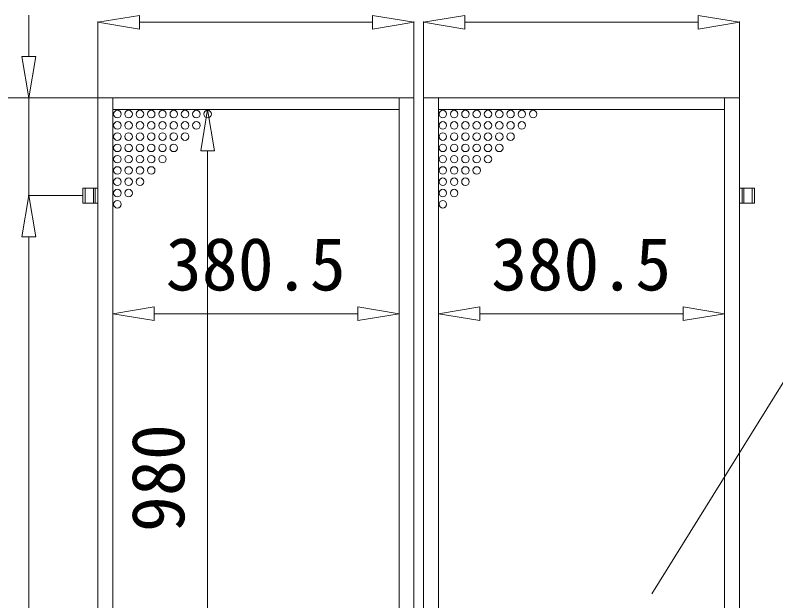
# Model space of a CAD drawing. Units: millimetres, scale not verified. Extents: x -16120 to 16120, y -26100 to 26100.
# Drawn here: x 12678 to 14296, y -15013 to -13766 of the extents above; entities that cross this region are included whole.
import ezdxf
from ezdxf.enums import TextEntityAlignment as Align

# ---------------------------------------------------------------- set-up
doc = ezdxf.new("R2010")
doc.units = ezdxf.units.MM
doc.header["$LTSCALE"] = 150
doc.linetypes.add('DASHED1', pattern=[1.8, 1.2, -0.6])
doc.layers.add('0-A_図面枠', color=134, linetype='Continuous', lineweight=18)
doc.styles.add('ＭＳ ゴシック', font='')
doc.styles.get('ＭＳ ゴシック').set_extended_font_data('MS Gothic')

msp = doc.modelspace()

# ---------------------------------------------------------------- linework, layer by layer
at = {"layer": '0-A_図面枠'}
for p, q in [((12707.3, -13854.5), (12707.3, -13766.5)), ((12942.4, -13766.9), (12854.4, -13781.6)), ((12854.4, -13940.9), (12854.4, -13780)), ((12854.4, -13781.6), (12942.4, -13796.3)), ((12942.4, -13766.9), (12942.4, -13796.3)), ((12942.4, -13781.6), (13438.4, -13781.6)), ((13438.4, -13766.9), (13526.4, -13781.6)), ((13438.4, -13766.9), (13438.4, -13796.3)), ((13526.4, -13781.6), (13438.4, -13796.3)), ((13526.4, -13940.9), (13526.4, -13780)), ((13634.7, -13766.9), (13546.7, -13781.6)), ((13546.7, -13940.9), (13546.7, -13780)), ((13546.7, -13781.6), (13634.7, -13796.3)), ((13634.7, -13766.9), (13634.7, -13796.3)), ((13634.7, -13781.6), (14130.7, -13781.6)), ((14130.7, -13766.9), (14218.7, -13781.6)), ((14130.7, -13766.9), (14130.7, -13796.3)), ((14218.7, -13781.6), (14130.7, -13796.3)), ((14218.7, -13940.9), (14218.7, -13780)), ((12692.6, -13854.5), (12707.3, -13942.5)), ((12692.6, -13854.5), (12722, -13854.5)), ((12707.3, -13942.5), (12722, -13854.5)), ((12852.8, -13942.5), (12452.7, -13942.5)), ((12852.8, -13942.5), (12705.7, -13942.5)), ((12707.3, -13942.5), (12707.3, -14150.5)), ((12886, -13968.9), (12886, -14403.5)), ((12887.6, -13967.3), (13089.2, -13967.3)), ((13072.9, -14055.3), (13087.6, -13967.3)), ((13087.6, -13967.3), (13102.3, -14055.3)), ((13494.8, -13968.9), (13494.8, -14403.5)), ((13578.3, -13968.9), (13578.3, -14403.5)), ((14187.1, -13968.9), (14187.1, -14403.5)), ((13072.9, -14055.3), (13102.3, -14055.3)), ((13087.6, -14055.3), (13087.6, -15447.3)), ((12848.3, -14134.5), (12848.3, -14166.5)), ((14224.8, -14134.5), (14224.8, -14166.5)), ((12692.6, -14238.5), (12707.3, -14150.5)), ((12692.6, -14238.5), (12707.3, -14150.5)), ((12820.8, -14150.5), (12705.7, -14150.5)), ((12820.8, -14150.5), (12705.7, -14150.5)), ((12707.3, -14150.5), (12722, -14238.5)), ((12707.3, -14150.5), (12722, -14238.5)), ((12692.6, -14238.5), (12722, -14238.5)), ((12692.6, -14238.5), (12722, -14238.5)), ((12707.3, -14238.5), (12707.3, -14326.5)), ((12707.3, -14238.5), (12707.3, -16256.9)), ((12974, -14387.2), (12886, -14401.9)), ((12974, -14387.2), (12974, -14416.5)), ((13406.8, -14387.2), (13494.8, -14401.9)), ((13406.8, -14387.2), (13406.8, -14416.5)), ((13666.3, -14387.2), (13578.3, -14401.9)), ((13666.3, -14387.2), (13666.3, -14416.5)), ((14099.1, -14387.2), (14187.1, -14401.9)), ((14099.1, -14387.2), (14099.1, -14416.5)), ((12886, -14401.9), (12974, -14416.5)), ((12974, -14401.9), (13406.8, -14401.9)), ((13494.8, -14401.9), (13406.8, -14416.5)), ((13578.3, -14401.9), (13666.3, -14416.5)), ((13666.3, -14401.9), (14099.1, -14401.9)), ((14187.1, -14401.9), (14099.1, -14416.5))]:
    msp.add_line(p, q, dxfattribs=at)
at = {"layer": '0-A_図面枠', "linetype": 'DASHED1'}
for p, q in [((12827.2, -14134.5), (12827.2, -14166.5)), ((12844.8, -14134.5), (12844.8, -14166.5)), ((14228.3, -14134.5), (14228.3, -14166.5)), ((14245.9, -14134.5), (14245.9, -14166.5))]:
    msp.add_line(p, q, dxfattribs=at)
at = {"layer": '0-A_図面枠'}
for points in [[(12854.4, -13942.5), (12886, -13942.5), (12886, -18747.3), (12854.4, -18747.3)], [(13494.8, -13942.5), (12886, -13942.5), (12886, -13967.3), (13494.8, -13967.3)], [(13526.4, -13942.5), (13494.8, -13942.5), (13494.8, -18747.3), (13526.4, -18747.3)], [(13546.7, -13942.5), (13578.3, -13942.5), (13578.3, -18747.3), (13546.7, -18747.3)], [(13578.3, -13942.5), (14187.1, -13942.5), (14187.1, -13967.3), (13578.3, -13967.3)], [(14218.7, -13942.5), (14187.1, -13942.5), (14187.1, -18747.3), (14218.7, -18747.3)]]:
    msp.add_lwpolyline(points, close=True, dxfattribs=at)
for points in [[(12854.4, -14166.5), (12822.4, -14166.5), (12822.4, -14134.5), (12854.4, -14134.5)], [(14218.7, -14166.5), (14250.7, -14166.5), (14250.7, -14134.5), (14218.7, -14134.5)], [(14032.6, -14997.7), (14341.9, -14499.2), (14342.5, -14499.2)]]:
    msp.add_lwpolyline(points, dxfattribs=at)
for centre in [(12895.6, -13976.9), (12919.6, -13976.9), (12943.6, -13976.9), (12967.6, -13976.9), (12991.6, -13976.9), (13015.6, -13976.9), (13039.6, -13976.9), (13063.6, -13976.9), (13087.6, -13976.9), (13587.9, -13976.9), (13611.9, -13976.9), (13635.9, -13976.9), (13659.9, -13976.9), (13683.9, -13976.9), (13707.9, -13976.9), (13731.9, -13976.9), (13755.9, -13976.9), (13779.9, -13976.9), (12895.6, -14000.9), (12919.6, -14000.9), (12943.6, -14000.9), (12967.6, -14000.9), (12991.6, -14000.9), (13015.6, -14000.9), (13039.6, -14000.9), (13063.6, -14000.9), (13587.9, -14000.9), (13611.9, -14000.9), (13635.9, -14000.9), (13659.9, -14000.9), (13683.9, -14000.9), (13707.9, -14000.9), (13731.9, -14000.9), (13755.9, -14000.9), (12895.6, -14024.9), (12919.6, -14024.9), (12943.6, -14024.9), (12967.6, -14024.9), (12991.6, -14024.9), (13015.6, -14024.9), (13039.6, -14024.9), (13587.9, -14024.9), (13611.9, -14024.9), (13635.9, -14024.9), (13659.9, -14024.9), (13683.9, -14024.9), (13707.9, -14024.9), (13731.9, -14024.9), (12895.6, -14048.9), (12919.6, -14048.9), (12943.6, -14048.9), (12967.6, -14048.9), (12991.6, -14048.9), (13015.6, -14048.9), (13587.9, -14048.9), (13611.9, -14048.9), (13635.9, -14048.9), (13659.9, -14048.9), (13683.9, -14048.9), (13707.9, -14048.9), (12895.6, -14072.9), (12919.6, -14072.9), (12943.6, -14072.9), (12967.6, -14072.9), (12991.6, -14072.9), (13587.9, -14072.9), (13611.9, -14072.9), (13635.9, -14072.9), (13659.9, -14072.9), (13683.9, -14072.9), (12895.6, -14096.9), (12919.6, -14096.9), (12943.6, -14096.9), (12967.6, -14096.9), (13587.9, -14096.9), (13611.9, -14096.9), (13635.9, -14096.9), (13659.9, -14096.9), (12895.6, -14120.9), (12919.6, -14120.9), (12943.6, -14120.9), (13587.9, -14120.9), (13611.9, -14120.9), (13635.9, -14120.9), (12895.6, -14144.9), (12919.6, -14144.9), (13587.9, -14144.9), (13611.9, -14144.9), (12895.6, -14168.9), (13587.9, -14168.9)]:
    msp.add_circle(centre, 8, dxfattribs=at)

# ---------------------------------------------------------------- texts
at = {"layer": '0-A_図面枠', "style": 'ＭＳ ゴシック'}
for p in [(12998.4, -14386), (13690.7, -14386)]:
    msp.add_text('380.5', height=112.6, dxfattribs=at).set_placement(p, align=Align.BOTTOM_LEFT)
msp.add_text('980', height=112.6, rotation=90, dxfattribs=at).set_placement((13071.8, -14866.5), align=Align.BOTTOM_LEFT)

doc.saveas('drawing.dxf')
